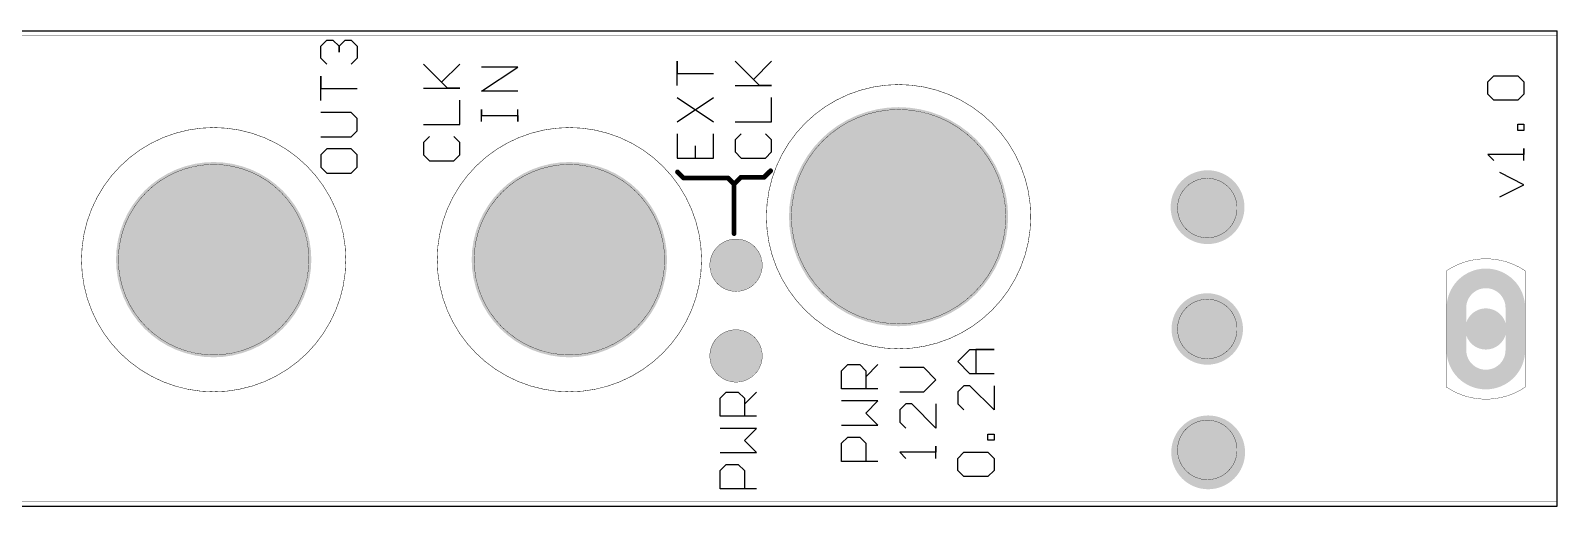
# Model space of a CAD drawing. Header units: millimetres. Extents: x 80 to 209, y 77 to 97.
# Drawn here: x 144.4 to 208.5, y 76.7 to 96.7 of the extents above; entities that cross this region are included whole.
import ezdxf

# ---------------------------------------------------------------- set-up
doc = ezdxf.new("R2010")
doc.units = ezdxf.units.MM
for name, color, linetype in [('BottomLayer', 5, 'Continuous'), ('BottomSolder', 6, 'Continuous'), ('Mechanical1', 6, 'Continuous'), ('Mechanical13', 56, 'Continuous'), ('Mechanical2', 216, 'Continuous'), ('Mechanical4', 56, 'Continuous'), ('MultiLayer', 9, 'Continuous'), ('PadHoleLayer', 156, 'Continuous'), ('TopLayer', 1, 'Continuous'), ('TopOverlay', 2, 'Continuous'), ('TopSolder', 216, 'Continuous')]:
    doc.layers.add(name, color=color, linetype=linetype)

msp = doc.modelspace()

# ---------------------------------------------------------------- linework, layer by layer
at = {"layer": 'BottomLayer'}
for points, const_width in [([(178.588, 88.907, 1), (183.088, 88.907, 1)], 4.5), ([(150.075, 87.101, 1), (154.075, 87.101, 1)], 4), ([(165.013, 87.101, 1), (169.013, 87.101, 1)], 4), ([(193.433, 89.307, 1), (194.195, 89.307, 1)], 0.762), ([(173.755, 86.875, 1), (174.255, 86.875, 1)], 0.5), ([(193.42, 84.19, 1), (194.182, 84.19, 1)], 0.762), ([(205.12, 84.19, 1), (205.882, 84.19, 1)], 0.762), ([(173.755, 83.065, 1), (174.255, 83.065, 1)], 0.5), ([(193.458, 79.007, 1), (194.22, 79.007, 1)], 0.762)]:
    msp.add_lwpolyline(points, format="xyb", close=True, dxfattribs=dict(at, const_width=const_width))
at = {"layer": 'BottomSolder'}
for points, const_width in [([(178.537, 88.907, 1), (183.138, 88.907, 1)], 4.602), ([(150.025, 87.101, 1), (154.126, 87.101, 1)], 4.102), ([(164.962, 87.101, 1), (169.064, 87.101, 1)], 4.102), ([(193.382, 89.307, 1), (194.246, 89.307, 1)], 0.864), ([(173.704, 86.875, 1), (174.306, 86.875, 1)], 0.602), ([(193.369, 84.19, 1), (194.233, 84.19, 1)], 0.864), ([(205.069, 84.19, 1), (205.933, 84.19, 1)], 0.864), ([(173.704, 83.065, 1), (174.306, 83.065, 1)], 0.602), ([(193.407, 79.007, 1), (194.271, 79.007, 1)], 0.864)]:
    msp.add_lwpolyline(points, format="xyb", close=True, dxfattribs=dict(at, const_width=const_width))
at = {"layer": 'Mechanical1'}
for points in [[(80.101, 96.72), (208.501, 96.72)], [(208.501, 76.746), (208.501, 96.72)], [(80.101, 76.74), (208.501, 76.74)], [(208.501, 76.74), (208.501, 76.746)]]:
    msp.add_lwpolyline(points, dxfattribs=at)
for points in [[(208.501, 96.72, 1), (208.501, 96.72, 1)], [(208.501, 96.72, 1), (208.501, 96.72, 1)], [(208.501, 76.746, 1), (208.501, 76.746, 1)], [(208.501, 76.746, 1), (208.501, 76.746, 1)], [(208.501, 76.74, 1), (208.501, 76.74, 1)], [(208.501, 76.74, 1), (208.501, 76.74, 1)]]:
    msp.add_lwpolyline(points, format="xyb", close=True, dxfattribs=at)
for points, const_width in [([(185.34, 88.908, 1), (176.34, 88.908, 1)], 0.0127), ([(156.075, 87.101, 1), (148.075, 87.101, 1)], 0.0127), ([(171.013, 87.101, 1), (163.013, 87.101, 1)], 0.0127), ([(193.798, 90.52, 1), (193.804, 90.52, 1)], 0.00635), ([(193.798, 90.52, 1), (193.804, 90.52, 1)], 0.00635), ([(176.337, 88.908, 1), (176.343, 88.908, 1)], 0.00635), ([(185.337, 88.908, 1), (185.343, 88.908, 1)], 0.00635), ([(192.715, 88.645, 1), (192.722, 88.645, 1)], 0.00635), ([(192.715, 88.645, 1), (192.722, 88.645, 1)], 0.00635), ([(194.88, 88.645, 1), (194.887, 88.645, 1)], 0.00635), ([(194.88, 88.645, 1), (194.887, 88.645, 1)], 0.00635), ([(175.113, 86.868, 1), (172.913, 86.868, 1)], 0.0127), ([(193.798, 88.02, 1), (193.804, 88.02, 1)], 0.00635), ([(193.798, 88.02, 1), (193.804, 88.02, 1)], 0.00635), ([(148.072, 87.101, 1), (148.079, 87.101, 1)], 0.00635), ([(156.072, 87.101, 1), (156.079, 87.101, 1)], 0.00635), ([(163.01, 87.101, 1), (163.016, 87.101, 1)], 0.00635), ([(171.01, 87.101, 1), (171.016, 87.101, 1)], 0.00635), ([(172.91, 86.868, 1), (172.916, 86.868, 1)], 0.00635), ([(175.11, 86.868, 1), (175.116, 86.868, 1)], 0.00635), ([(203.848, 86.636, 1), (203.854, 86.636, 1)], 0.00635), ([(203.848, 86.636, 1), (203.854, 86.636, 1)], 0.00635), ([(207.148, 86.636, 1), (207.154, 86.636, 1)], 0.00635), ([(207.148, 86.636, 1), (207.154, 86.636, 1)], 0.00635), ([(193.798, 85.44, 1), (193.804, 85.44, 1)], 0.00635), ([(193.798, 85.44, 1), (193.804, 85.44, 1)], 0.00635), ([(175.113, 83.058, 1), (172.913, 83.058, 1)], 0.0127), ([(192.715, 83.565, 1), (192.722, 83.565, 1)], 0.00635), ([(192.715, 83.565, 1), (192.722, 83.565, 1)], 0.00635), ([(194.88, 83.565, 1), (194.887, 83.565, 1)], 0.00635), ([(194.88, 83.565, 1), (194.887, 83.565, 1)], 0.00635), ([(172.91, 83.058, 1), (172.916, 83.058, 1)], 0.00635), ([(175.11, 83.058, 1), (175.116, 83.058, 1)], 0.00635), ([(193.798, 82.94, 1), (193.804, 82.94, 1)], 0.00635), ([(193.798, 82.94, 1), (193.804, 82.94, 1)], 0.00635), ([(203.848, 81.745, 1), (203.854, 81.745, 1)], 0.00635), ([(203.848, 81.745, 1), (203.854, 81.745, 1)], 0.00635), ([(207.148, 81.745, 1), (207.154, 81.745, 1)], 0.00635), ([(207.148, 81.745, 1), (207.154, 81.745, 1)], 0.00635), ([(193.798, 80.36, 1), (193.804, 80.36, 1)], 0.00635), ([(193.798, 80.36, 1), (193.804, 80.36, 1)], 0.00635), ([(192.715, 78.485, 1), (192.722, 78.485, 1)], 0.00635), ([(192.715, 78.485, 1), (192.722, 78.485, 1)], 0.00635), ([(194.88, 78.485, 1), (194.887, 78.485, 1)], 0.00635), ([(194.88, 78.485, 1), (194.887, 78.485, 1)], 0.00635), ([(193.798, 77.86, 1), (193.804, 77.86, 1)], 0.00635), ([(193.798, 77.86, 1), (193.804, 77.86, 1)], 0.00635)]:
    msp.add_lwpolyline(points, format="xyb", close=True, dxfattribs=dict(at, const_width=const_width))
at = {"layer": 'Mechanical1', "const_width": 0.0127}
for points in [[(192.719, 88.645, -0.57735), (193.801, 90.52)], [(193.801, 90.52, -0.57735), (194.884, 88.645)], [(193.801, 88.02, -0.267949), (192.719, 88.645)], [(194.884, 88.645, -0.267949), (193.801, 88.02)], [(203.851, 86.636, -0.305816), (207.151, 86.636)], [(192.719, 83.565, -0.57735), (193.801, 85.44)], [(193.801, 85.44, -0.57735), (194.884, 83.565)], [(193.801, 82.94, -0.267949), (192.719, 83.565)], [(194.884, 83.565, -0.267949), (193.801, 82.94)], [(207.151, 81.745, -0.305816), (203.851, 81.745)], [(192.719, 78.485, -0.57735), (193.801, 80.36)], [(193.801, 80.36, -0.57735), (194.884, 78.485)], [(193.801, 77.86, -0.267949), (192.719, 78.485)], [(194.884, 78.485, -0.267949), (193.801, 77.86)]]:
    msp.add_lwpolyline(points, format="xyb", dxfattribs=at)
for points in [[(203.851, 81.745), (203.851, 86.636)], [(207.151, 81.745), (207.151, 86.636)]]:
    msp.add_lwpolyline(points, dxfattribs=at)
at = {"layer": 'Mechanical13'}
for points, const_width in [([(186.388, 88.907, 1), (175.288, 88.907, 1)], 0.02), ([(157.625, 87.101, 1), (146.525, 87.101, 1)], 0.02), ([(172.563, 87.101, 1), (161.463, 87.101, 1)], 0.02), ([(175.283, 88.907, 1), (175.293, 88.907, 1)], 0.01), ([(186.383, 88.907, 1), (186.393, 88.907, 1)], 0.01), ([(146.52, 87.101, 1), (146.53, 87.101, 1)], 0.01), ([(157.62, 87.101, 1), (157.63, 87.101, 1)], 0.01), ([(161.458, 87.101, 1), (161.468, 87.101, 1)], 0.01), ([(172.558, 87.101, 1), (172.568, 87.101, 1)], 0.01)]:
    msp.add_lwpolyline(points, format="xyb", close=True, dxfattribs=dict(at, const_width=const_width))
at = {"layer": 'Mechanical2', "const_width": 0.0127}
for points in [[(80.101, 96.72), (208.501, 96.72)], [(208.501, 96.52), (208.501, 96.72)], [(208.501, 76.94), (208.501, 96.52)], [(208.501, 76.74), (208.501, 76.94)], [(80.101, 76.74), (208.501, 76.74)]]:
    msp.add_lwpolyline(points, dxfattribs=at)
at = {"layer": 'Mechanical2', "const_width": 0.00635}
for points in [[(208.498, 96.72, 1), (208.504, 96.72, 1)], [(208.498, 96.72, 1), (208.504, 96.72, 1)], [(208.498, 96.52, 1), (208.504, 96.52, 1)], [(208.498, 96.52, 1), (208.504, 96.52, 1)], [(208.498, 76.94, 1), (208.504, 76.94, 1)], [(208.498, 76.94, 1), (208.504, 76.94, 1)], [(208.498, 76.74, 1), (208.504, 76.74, 1)], [(208.498, 76.74, 1), (208.504, 76.74, 1)]]:
    msp.add_lwpolyline(points, format="xyb", close=True, dxfattribs=at)
at = {"layer": 'Mechanical4', "const_width": 0.0127}
for points in [[(80.101, 96.52), (208.501, 96.52)], [(80.101, 76.94), (208.501, 76.94)]]:
    msp.add_lwpolyline(points, dxfattribs=at)
at = {"layer": 'Mechanical4', "const_width": 0.00635}
for points in [[(208.498, 96.52, 1), (208.504, 96.52, 1)], [(208.498, 76.94, 1), (208.504, 76.94, 1)]]:
    msp.add_lwpolyline(points, format="xyb", close=True, dxfattribs=at)
at = {"layer": 'MultiLayer'}
for points, const_width in [([(178.588, 88.907, 1), (183.088, 88.907, 1)], 4.5), ([(150.075, 87.101, 1), (154.075, 87.101, 1)], 4), ([(165.013, 87.101, 1), (169.013, 87.101, 1)], 4), ([(193.433, 89.307, 1), (194.195, 89.307, 1)], 0.762), ([(173.755, 86.875, 1), (174.255, 86.875, 1)], 0.5), ([(193.42, 84.19, 1), (194.182, 84.19, 1)], 0.762), ([(205.12, 84.19, 1), (205.882, 84.19, 1)], 0.762), ([(173.755, 83.065, 1), (174.255, 83.065, 1)], 0.5), ([(193.458, 79.007, 1), (194.22, 79.007, 1)], 0.762)]:
    msp.add_lwpolyline(points, format="xyb", close=True, dxfattribs=dict(at, const_width=const_width))
at = {"layer": 'PadHoleLayer'}
for points, const_width in [([(178.588, 88.907, 1), (183.088, 88.907, 1)], 4.5), ([(150.075, 87.101, 1), (154.075, 87.101, 1)], 4), ([(165.013, 87.101, 1), (169.013, 87.101, 1)], 4), ([(193.039, 89.307, 1), (194.589, 89.307, 1)], 1.55), ([(173.455, 86.875, 1), (174.555, 86.875, 1)], 1.1), ([(204.264, 83.303), (204.264, 85.078, -1), (206.739, 85.078), (206.739, 83.303, -1)], 0.825), ([(193.051, 84.19, 1), (194.551, 84.19, 1)], 1.5), ([(173.455, 83.065, 1), (174.555, 83.065, 1)], 1.1), ([(193.064, 79.007, 1), (194.614, 79.007, 1)], 1.55)]:
    msp.add_lwpolyline(points, format="xyb", close=True, dxfattribs=dict(at, const_width=const_width))
at = {"layer": 'TopLayer'}
for points, const_width in [([(178.588, 88.907, 1), (183.088, 88.907, 1)], 4.5), ([(150.075, 87.101, 1), (154.075, 87.101, 1)], 4), ([(165.013, 87.101, 1), (169.013, 87.101, 1)], 4), ([(193.433, 89.307, 1), (194.195, 89.307, 1)], 0.762), ([(173.755, 86.875, 1), (174.255, 86.875, 1)], 0.5), ([(193.42, 84.19, 1), (194.182, 84.19, 1)], 0.762), ([(205.12, 84.19, 1), (205.882, 84.19, 1)], 0.762), ([(173.755, 83.065, 1), (174.255, 83.065, 1)], 0.5), ([(193.458, 79.007, 1), (194.22, 79.007, 1)], 0.762)]:
    msp.add_lwpolyline(points, format="xyb", close=True, dxfattribs=dict(at, const_width=const_width))
at = {"layer": 'TopOverlay'}
for p, q in [((156.578, 96.073), (156.832, 96.327)), ((156.832, 96.327), (157.085, 96.327)), ((157.085, 96.327), (157.339, 96.073)), ((157.339, 96.073), (157.593, 96.327)), ((157.593, 96.327), (157.847, 96.327)), ((157.847, 96.327), (158.101, 96.073)), ((156.578, 95.565), (156.578, 96.073)), ((156.832, 95.311), (156.578, 95.565)), ((157.339, 96.073), (157.339, 95.819)), ((157.339, 95.819), (157.339, 96.073)), ((158.101, 95.565), (157.847, 95.311)), ((158.101, 96.073), (158.101, 95.565)), ((161.901, 94.303), (160.886, 95.319)), ((160.886, 95.319), (161.648, 94.557)), ((161.648, 94.557), (162.409, 95.319)), ((163.324, 94.176), (164.847, 95.192)), ((164.847, 95.192), (163.324, 95.192)), ((171.542, 94.418), (171.542, 95.433)), ((171.542, 95.433), (171.542, 94.926)), ((171.542, 94.926), (173.066, 94.926)), ((174.996, 94.418), (173.98, 95.433)), ((173.98, 95.433), (174.742, 94.672)), ((174.742, 94.672), (175.504, 95.433)), ((156.578, 93.787), (156.578, 94.803)), ((156.578, 94.803), (156.578, 94.295)), ((156.578, 94.295), (158.101, 94.295)), ((160.886, 94.303), (162.409, 94.303)), ((162.409, 94.303), (161.901, 94.303)), ((173.98, 94.418), (175.504, 94.418)), ((175.504, 94.418), (174.996, 94.418)), ((205.578, 94.565), (205.832, 94.819)), ((205.578, 94.057), (205.578, 94.565)), ((205.832, 94.819), (206.847, 94.819)), ((206.847, 94.819), (207.101, 94.565)), ((207.101, 94.565), (207.101, 94.057)), ((162.409, 92.78), (162.409, 93.795)), ((164.847, 94.176), (163.324, 94.176)), ((171.542, 92.894), (173.066, 93.91)), ((171.542, 93.91), (173.066, 92.894)), ((175.504, 92.894), (175.504, 93.91)), ((205.832, 93.803), (205.578, 94.057)), ((206.847, 93.803), (205.832, 93.803)), ((207.101, 94.057), (206.847, 93.803)), ((157.847, 93.28), (156.578, 93.28)), ((158.101, 93.026), (157.847, 93.28)), ((158.101, 92.518), (158.101, 93.026)), ((163.324, 92.907), (163.324, 93.414)), ((163.324, 93.414), (163.324, 93.16)), ((163.324, 93.16), (164.847, 93.16)), ((164.847, 92.907), (164.847, 93.414)), ((164.847, 93.16), (164.847, 92.907)), ((157.847, 92.264), (158.101, 92.518)), ((160.886, 92.78), (162.409, 92.78)), ((171.542, 92.386), (171.542, 91.371)), ((173.066, 91.371), (173.066, 92.386)), ((173.98, 92.894), (175.504, 92.894)), ((174.234, 92.386), (173.98, 92.133)), ((175.504, 92.133), (175.25, 92.386)), ((206.847, 92.533), (206.847, 92.787)), ((206.847, 92.787), (207.101, 92.787)), ((207.101, 92.533), (206.847, 92.533)), ((207.101, 92.787), (207.101, 92.533)), ((156.578, 92.264), (157.847, 92.264)), ((156.832, 91.756), (156.578, 91.502)), ((157.847, 91.756), (156.832, 91.756)), ((158.101, 91.502), (157.847, 91.756)), ((161.14, 92.272), (160.886, 92.018)), ((160.886, 92.018), (160.886, 91.51)), ((162.409, 92.018), (162.155, 92.272)), ((162.409, 91.51), (162.409, 92.018)), ((172.304, 91.371), (172.304, 91.879)), ((173.98, 92.133), (173.98, 91.625)), ((175.504, 91.625), (175.504, 92.133)), ((207.101, 91.264), (207.101, 91.772)), ((207.101, 91.772), (207.101, 91.518)), ((156.578, 91.502), (156.578, 90.994)), ((158.101, 90.994), (158.101, 91.502)), ((160.886, 91.51), (161.14, 91.256)), ((161.14, 91.256), (162.155, 91.256)), ((162.155, 91.256), (162.409, 91.51)), ((171.542, 91.371), (173.066, 91.371)), ((173.98, 91.625), (174.234, 91.371)), ((174.234, 91.371), (175.25, 91.371)), ((175.25, 91.371), (175.504, 91.625)), ((207.101, 91.518), (205.578, 91.518)), ((205.578, 91.518), (205.832, 91.264)), ((156.578, 90.994), (156.832, 90.74)), ((156.832, 90.74), (157.847, 90.74)), ((157.847, 90.74), (158.101, 90.994)), ((207.101, 90.248), (206.085, 90.756)), ((206.085, 89.74), (207.101, 90.248)), ((183.324, 82.819), (183.831, 83.327)), ((183.831, 82.311), (183.324, 82.819)), ((183.831, 83.327), (184.847, 83.327)), ((184.847, 83.327), (184.085, 83.327)), ((184.085, 83.327), (184.085, 82.311)), ((178.448, 82.438), (178.702, 82.692)), ((178.448, 81.676), (178.448, 82.438)), ((178.702, 82.692), (179.21, 82.692)), ((179.21, 82.692), (179.464, 82.438)), ((179.464, 82.184), (179.972, 82.692)), ((179.464, 82.438), (179.464, 81.676)), ((181.901, 82.565), (180.886, 82.565)), ((182.409, 82.057), (181.901, 82.565)), ((184.847, 82.311), (183.831, 82.311)), ((173.345, 81.286), (173.599, 81.54)), ((173.599, 81.54), (174.107, 81.54)), ((174.107, 81.54), (174.361, 81.286)), ((174.361, 81.032), (174.869, 81.54)), ((179.972, 81.676), (178.448, 81.676)), ((180.886, 81.549), (181.901, 81.549)), ((181.901, 81.549), (182.409, 82.057)), ((183.578, 81.803), (183.324, 81.549)), ((183.324, 81.549), (183.324, 81.041)), ((183.831, 81.803), (183.578, 81.803)), ((184.847, 80.787), (183.831, 81.803)), ((184.847, 81.803), (184.847, 80.787)), ((173.345, 80.524), (173.345, 81.286)), ((174.361, 81.286), (174.361, 80.524)), ((179.972, 81.168), (178.448, 81.168)), ((179.464, 80.66), (179.972, 81.168)), ((181.14, 81.041), (180.886, 80.787)), ((181.394, 81.041), (181.14, 81.041)), ((182.409, 80.026), (181.394, 81.041)), ((182.409, 81.041), (182.409, 80.026)), ((183.324, 81.041), (183.578, 80.787)), ((174.869, 80.524), (173.345, 80.524)), ((179.972, 80.153), (179.464, 80.66)), ((180.886, 80.787), (180.886, 80.28)), ((180.886, 80.28), (181.14, 80.026)), ((174.869, 80.016), (173.345, 80.016)), ((174.361, 79.508), (174.869, 80.016)), ((178.448, 80.153), (179.972, 80.153)), ((178.448, 79.391), (178.702, 79.645)), ((178.702, 79.645), (179.21, 79.645)), ((179.21, 79.645), (179.464, 79.391)), ((184.593, 79.518), (184.593, 79.772)), ((184.593, 79.772), (184.847, 79.772)), ((184.847, 79.518), (184.593, 79.518)), ((184.847, 79.772), (184.847, 79.518)), ((173.345, 79), (174.869, 79)), ((174.869, 79), (174.361, 79.508)), ((178.448, 78.629), (178.448, 79.391)), ((179.464, 79.391), (179.464, 78.629)), ((182.409, 79.01), (180.886, 79.01)), ((180.886, 79.01), (181.14, 78.756)), ((182.409, 78.756), (182.409, 79.264)), ((182.409, 79.264), (182.409, 79.01)), ((183.324, 78.756), (183.578, 79.01)), ((183.578, 79.01), (184.593, 79.01)), ((184.593, 79.01), (184.847, 78.756)), ((173.345, 78.239), (173.599, 78.493)), ((173.345, 77.477), (173.345, 78.239)), ((173.599, 78.493), (174.107, 78.493)), ((174.107, 78.493), (174.361, 78.239)), ((174.361, 78.239), (174.361, 77.477)), ((179.972, 78.629), (178.448, 78.629)), ((183.324, 78.248), (183.324, 78.756)), ((183.578, 77.994), (183.324, 78.248)), ((184.847, 78.248), (184.593, 77.994)), ((184.847, 78.756), (184.847, 78.248)), ((184.593, 77.994), (183.578, 77.994)), ((174.869, 77.477), (173.345, 77.477))]:
    msp.add_line(p, q, dxfattribs=at)
at = {"layer": 'TopOverlay', "const_width": 0.2}
for points in [[(171.555, 90.787), (171.809, 90.533)], [(171.809, 90.533), (172.989, 90.533)], [(172.989, 90.533), (173.675, 90.533)], [(173.675, 90.533), (173.929, 90.279)], [(173.929, 90.279), (174.208, 90.558)], [(174.208, 90.558), (175.185, 90.558)], [(175.185, 90.558), (175.465, 90.837)], [(173.929, 88.196), (173.929, 90.279)]]:
    msp.add_lwpolyline(points, dxfattribs=at)
at = {"layer": 'TopOverlay', "const_width": 0.1}
for points in [[(171.505, 90.787, 1), (171.605, 90.787, 1)], [(171.759, 90.533, 1), (171.859, 90.533, 1)], [(171.759, 90.533, 1), (171.859, 90.533, 1)], [(172.939, 90.533, 1), (173.039, 90.533, 1)], [(172.939, 90.533, 1), (173.039, 90.533, 1)], [(173.625, 90.533, 1), (173.725, 90.533, 1)], [(173.625, 90.533, 1), (173.725, 90.533, 1)], [(174.158, 90.558, 1), (174.258, 90.558, 1)], [(174.158, 90.558, 1), (174.258, 90.558, 1)], [(175.135, 90.558, 1), (175.235, 90.558, 1)], [(175.135, 90.558, 1), (175.235, 90.558, 1)], [(175.415, 90.837, 1), (175.515, 90.837, 1)], [(173.879, 90.279, 1), (173.979, 90.279, 1)], [(173.879, 90.279, 1), (173.979, 90.279, 1)], [(173.879, 90.279, 1), (173.979, 90.279, 1)], [(173.879, 88.196, 1), (173.979, 88.196, 1)]]:
    msp.add_lwpolyline(points, format="xyb", close=True, dxfattribs=at)
at = {"layer": 'TopSolder'}
for points, const_width in [([(178.537, 88.907, 1), (183.138, 88.907, 1)], 4.602), ([(150.025, 87.101, 1), (154.126, 87.101, 1)], 4.102), ([(164.962, 87.101, 1), (169.064, 87.101, 1)], 4.102), ([(193.382, 89.307, 1), (194.246, 89.307, 1)], 0.864), ([(173.704, 86.875, 1), (174.306, 86.875, 1)], 0.602), ([(193.369, 84.19, 1), (194.233, 84.19, 1)], 0.864), ([(205.069, 84.19, 1), (205.933, 84.19, 1)], 0.864), ([(173.704, 83.065, 1), (174.306, 83.065, 1)], 0.602), ([(193.407, 79.007, 1), (194.271, 79.007, 1)], 0.864)]:
    msp.add_lwpolyline(points, format="xyb", close=True, dxfattribs=dict(at, const_width=const_width))

doc.saveas('drawing.dxf')
